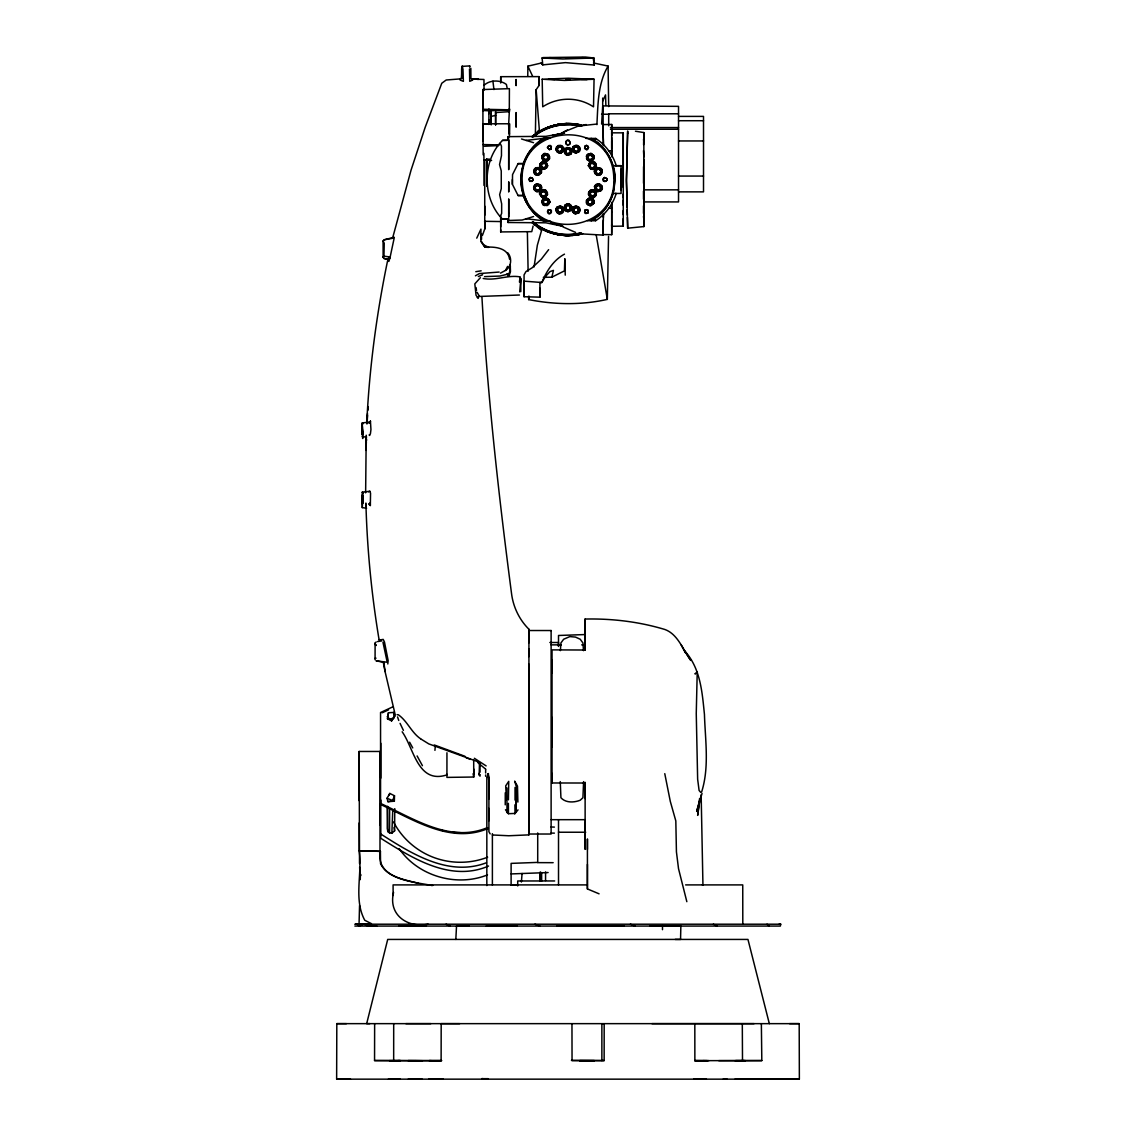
<?xml version="1.0" encoding="UTF-8"?>
<svg xmlns="http://www.w3.org/2000/svg" width="1136" height="1136" viewBox="0 0 1136 1136"><rect width="100%" height="100%" fill="white"/><g stroke="black" fill="none" stroke-linecap="round" stroke-linejoin="round"><path stroke-width="1.5" d="M379.992 776.91L379.992 751.464L359.175 751.464L359.516 863.559M379.992 825.162L379.992 804.402M379.992 751.464L379.992 851.361L359.203 850.75L359.175 822.933M387.277 807.81L387.262 828.442L387.859 831.609L389.549 832.929L391.863 833.157L394.604 830.856L394.76 808.647M459.668 1023.664L441.18 1023.65L441.123 1060.612L409.088 1060.655L393.667 1060.598L393.695 1023.65M446.945 752.77L446.931 777.393L473.755 777.024L473.684 759.956M479.193 774.496L479.491 762.654L479.96 765.692M482.899 109.255L509.496 109.809L488.949 110.803L483.07 110.504L482.899 109.255L482.899 89.545L509.411 88.651L509.297 111.669L495.466 112.563L495.608 111.64L495.623 124.974M486.833 159.068L486.833 186.304L486.804 159.182M488.92 808.378L488.906 831.68L490.156 833.881M488.949 110.803L488.906 111.626L491.221 111.811L491.206 124.903M495.623 113.288L495.608 124.747M500.706 82.999L500.706 76.68L539.046 76.623L539.046 85.484L536.164 89.659L535.411 132.827M533.111 225.979L531.762 231.645L500.706 231.929L500.706 221.279M500.692 217.672L500.692 221.563L484.547 221.307M508.715 138.762L508.701 169.662L508.715 140.253L502.581 140.339C481.82 160.758 482.133 198.729 502.581 219.234L508.715 219.163L508.715 220.483L522.191 220.029L533.579 216.522M509.368 111.612L508.729 109.553L509.468 108.957L508.616 125.13L509.397 134.346L509.482 123.767L482.885 123.81L483.169 154.837M520.813 278.32L520.813 291.64M543.335 277.354L551.84 277.184L553.459 270.354L549.994 271.603L545.209 276.772L541.858 282.523L539.927 282.466L539.927 297.163L524.079 296.723L524.065 274.869L526.011 271.518L532.031 267.869L541.318 259.164L548.631 249.664M528.922 664.162L528.907 834.875L508.8 835.755L492.385 834.974M528.922 656.608L528.922 648.713M528.922 642.834L528.922 629.23C519.436 619.844 513.33 607.22 511.598 594.014C498.704 495.495 487.656 396.663 481.948 297.433M539.046 85.484L539.046 76.623M540.253 881.039L540.253 872.278M585.111 798.594L585.111 783.016L552.039 782.974L552.039 773.403M552.039 746.835L552.039 717.412M552.039 672.995L552.039 660.087M585.111 821.939L585.154 849.373L585.111 782.321M585.111 646.455L585.111 619.049C611.977 618.453 639.071 621.704 664.83 629.472C678.036 634.2 682.977 650.005 690.802 660.414L684.809 651.042C700.614 668.55 702.162 692.293 704.448 714.473C705.215 740.019 709.475 767.041 701.693 791.778L700.742 792.403L699.094 790.443L697.646 779.253L696.254 713.507L697.206 672.881L694.92 673.889L697.405 672.157M599.07 893.819L587.411 888.934L587.426 864.382M587.426 849.472L587.426 838.95L587.411 888.934M571.962 1023.65L572.047 1060.626L604.139 1060.584L604.182 1023.65M611.722 203.174L611.708 226.305L623.266 226.107M611.722 156.157L611.708 137.484M611.708 156.782L611.708 124.477L602.918 124.577L603.457 145.053M611.708 135.809L611.708 124.477M623.266 194.015L623.266 226.291L623.266 225.141M611.722 133.736L611.708 132.841L623.266 132.841L623.266 198.047M623.266 218.552L623.266 225.539M623.266 214.747L623.266 210.487M623.266 205.304L623.266 199.922M350.47 1079.157L336.639 1079.157L336.81 1023.65L346.423 1023.65M441.435 1060.641L374.553 1060.555L374.639 1023.65M484.731 215.272L484.745 161.44M488.906 110.547L488.906 122.645L491.206 121.708L491.221 113.117M500.706 81.465L500.706 76.68M500.706 226.802L500.706 216.025M603.117 226.746L603.301 220.057M643.856 159.466L643.856 226.575L627.683 228.18L627.413 217.359M359.175 800.042L359.175 799.29M389.549 832.929L389.648 808.676M488.92 113.699L488.934 108.971M509.439 136.888L509.482 123.767M481.522 239.483L481.55 233.831M487.585 777.052L487.6 773.673M542.184 79.208L542.724 106.798C558.131 96.745 578.21 96.659 593.517 106.855L594.057 79.25L568.27 78.228L542.184 79.208L564.407 80.429L594.057 79.25M549.781 202.251L549.171 199.723L545.876 197.834L543.533 198.502L541.773 202.137L542.767 204.508L544.527 205.559L548.603 204.608L549.781 202.251L549.142 199.751L546.288 197.877L542.866 199.041L541.986 200.717L543.008 204.665L547.083 205.602L549.781 201.867M627.683 228.18L627.2 209.762M479.193 775.391L479.207 773.304M483.993 185.438L483.908 153.317M485.626 776.286L485.626 775.022M359.175 781.98L359.175 790.94M611.708 226.021L611.708 224.502M643.856 226.575L643.856 132.557L635.45 131.236M527.757 76.211L527.885 66.172L541.105 63.076L542.795 64.866L565.444 62.622L594.327 65.05L593.901 57.993L585.395 57.041L542.98 57.581L542.085 57.993L542.795 64.866L541.105 63.076M528.907 834.875L528.907 833.838M583.606 781.625L582.924 797.742L580.198 800.227C574.063 802.669 565.685 803.053 560.928 797.742L560.261 781.611M518.087 195.534L524.236 195.548L518.087 195.534L512.393 184.288L512.549 174.589L518.087 163.612L524.236 163.612L518.087 163.612M505.236 804.842L505.264 792.8M585.111 619.049L585.139 650.019L552.039 649.877L552.039 782.974M362.256 500.436L362.966 492.456L362.242 492.229L362.256 503.702L363.094 502.453L362.37 494.685M485.626 772.934L485.697 769.427M560.375 650.644L560.928 642.933L563.655 639.241L569.803 636.6L575.498 637.083L580.212 639.241L582.924 642.933L583.492 650.644M608.541 236.387L607.334 299.379C581.518 305.229 554.581 304.732 528.68 299.592L528.609 296.255M643.856 132.557L643.601 144.826M383.954 256.211L384.238 243.26L383.088 240.917L383.13 257.29L384.266 258.625L387.958 259.533L388.924 256.807L383.954 256.211L383.13 257.29M461.614 77.078L461.585 78.526L460.407 78.881L446.192 80.003L441.762 83.269L425.162 127.36L411.047 170.159L392.729 237.623L394.32 237.396L389.932 258.071L388.853 261.394L387.859 261.209M563.683 147.992L563.626 150.563L560.999 153.019L557.023 151.997L555.845 149.256L557.932 145.749L562.178 145.933L563.783 148.234L563.584 150.534L561.085 152.948L558.543 152.977L555.845 149.256M627.626 133.409L627.668 130.981L626.433 179.573L627.143 207.377M507.977 140.083L508.076 136.647L545.933 136.334L564.62 133.097L552.877 135.34M581.944 233.902L602.904 235.095L603.457 214.093M602.932 233.831L602.918 234.57L611.708 234.669L611.708 233.718M621.151 190.024L621.151 169.122M359.09 922.631L359.558 905.449M360.254 879.662L360.382 874.507M508.076 136.647L508.19 140.395M603.046 229.799L603.117 226.817M366.388 436.238L365.977 450.41L366.36 441.648M462.963 68.728L463.389 81.338L460.179 80.102L460.407 78.881M558.912 146.8L557.52 147.992L557.407 150.108L558.898 151.656L560.943 151.557L562.306 148.39L560.318 146.658L557.378 148.248L557.535 150.406L559.239 151.77L562.377 149.98L561.383 147.126L558.784 146.842M603.358 217.7L603.472 213.568M603.031 230.253L602.904 235.095M366.218 435.202L365.636 492.839M643.516 183.279L643.572 166.637M391.863 833.157L392.772 809.684M519.706 281.345L519.819 276.843C507.366 274.727 495.793 281.004 483.198 278.476M596.897 124.648C598.019 104.91 597.706 83.624 608.101 66.073L593.432 62.949M484.064 90.255L483.95 79.477L472.15 79.094L472.462 80.187L469.722 81.309L469.495 68.941M367.198 422.365L367.51 415.35M540.083 186.773L537.072 185.154L535.539 186.176L534.985 188.051L536.135 189.882L538.308 190.294L539.983 188.846L540.083 186.773L538.265 185.211L535.425 186.332L535.056 188.335L536.377 190.01L538.578 190.181L540.069 188.604L539.969 186.474M484.39 146.26L498.732 145.564M575.072 151.557L573.694 150.137L573.936 147.794L576.477 146.658L578.508 148.191L578.082 150.875L576.605 151.784L574.546 151.273L573.936 147.794M516.17 812.268L516.497 787.205L514.651 781.128L517.491 786.126L517.888 802.059M455.82 939.429L456.53 926.067L469.324 926.067M543.306 158.216L543.42 156.101L545.124 154.837L547.95 155.959L547.765 159.026L545.919 159.977L543.306 158.216L546.189 159.92L548.333 157.194L546.302 154.78L543.306 156.385L543.391 158.472M599.197 185.267L596.329 186.034L595.818 187.653L597.664 190.152L600.007 189.698L601.001 187.98L599.197 185.267L596.372 186.091L596.386 189.428M366.729 423.401C369.314 368.873 376.442 314.601 387.504 261.152L387.745 261.181M366.956 423.984L367.51 413.547M508.388 803.379L508.445 813.703L515.02 813.419L514.906 804.813M362.356 431.865L363.08 434.137L362.199 434.335L362.27 422.933L369.512 422.052L370.024 422.961L370.435 421.115L370.947 429.593L370.435 433.625L369.669 435.457L369.072 434.989M509.297 111.669L509.468 108.957M480.216 774.638L479.974 776.243M643.53 199.226L643.487 191.118M434.946 750.356L435.244 746.054M519.706 291.881L520.828 279.342L519.819 276.843M586.787 149.611L588.221 148.702L587.994 146.047L586.389 145.422L584.77 146.331L585.409 149.285L586.985 149.597L588.562 147.41M479.832 763.293L480.059 772.182M521.381 882.033L522.077 873.485M611.708 147.992L611.708 141.262M627.626 132.94L626.447 181.064L627.342 215.116M529.972 181.405L529.177 178.565L530.441 177.557L531.932 177.756L533.054 179.985L532.074 181.334L529.745 181.277L528.907 179.602L530.611 177.528M519.464 282.126L519.706 279.896M387.788 663.992L388.143 660.57L384.465 641.968L383.187 639.398L379.14 640.093C371.586 594.781 367.113 548.972 365.906 503.049M547.566 165.899L545.294 161.823L542.497 161.624L539.728 164.408L539.785 166.793L542.738 169.42L546.757 167.787L547.566 165.899L546.984 163.371L544.996 161.71M565.401 207.831L566.864 205.46L568.44 205.261L570.002 206.028L570.144 209.209L567.631 210.345L566.055 209.521L565.401 207.831L566.963 205.403M643.501 213.412L643.516 205.772M699.62 798.409L697.66 815.392L699.932 799.858M534.048 266.96L537.356 245.191L541.545 230.551L536.519 226.263M362.27 507.593L362.654 495.452L362.27 507.593L366.573 508.261M547.14 204.026L543.86 203.614L543.122 201.555L545.692 199.183L547.396 199.837L548.077 202.875L545.152 204.31L543.661 203.372L543.178 201.214L544.243 199.751L547.524 199.936L548.376 201.541L546.856 204.182M428.173 924.207C407.668 928.311 387.987 915.005 393.567 892.442M463.076 66.683L462.082 66.385L461.642 68.842L461.571 78.427L462.082 66.385L469.679 65.902L469.722 66.91M362.427 426.667L362.682 438.51L362.27 422.933L362.995 423.217L362.285 424.864M600.518 172.999L600.916 170.854L598.715 168.866L596.187 170.059L596.187 172.786C597.28 175.867 603.315 171.479 598.303 174.064M603.443 181.022L603.415 178.267L604.608 177.528L606.823 178.593L607.007 180.198L604.849 181.646L602.96 179.36M528.68 299.592L529.291 296.354M545.72 167.006L546.118 164.89L544.882 163.186L541.531 163.797L541.574 167.148L544.03 168L545.72 167.006L542.625 167.83L541.006 165.231L541.73 163.598L545.11 163.314L546.175 165.203L545.507 167.276M594.582 195.207L594.98 193.106L593.745 191.402L590.408 192.012L590.436 195.364L592.893 196.216L594.582 195.207L591.487 196.045L589.882 193.432L590.606 191.814L593.986 191.53L595.051 193.404L594.369 195.491M592.353 158.926L592.793 156.768L591.87 155.348L588.562 155.391L587.781 158.06L588.831 159.551L592.353 158.926L590.365 159.92L588.562 159.367L587.852 156.356L590.436 154.723L592.878 157.166L592.055 159.239M358.38 924.207L780.73 924.207L780.347 926.067L354.872 926.067M387.504 718.847L388.455 712.741L393.61 712.457L394.859 715.921L391.622 720.849L387.504 718.847L388.455 712.741M540.949 193.404L542.014 191.53L545.394 191.814L545.763 195.108L543.377 196.244L541.631 195.491L540.949 193.404L542.255 191.402L545.592 192.012L546.132 193.702L545.564 195.364L543.107 196.216L541.418 195.222L541.02 193.106M548.503 138.407L544.953 138.407C513.33 154.34 513.287 204.821 544.953 220.739L549.767 220.739L543.221 220.725L543.477 219.518M589.825 165.203L590.89 163.314L594.27 163.598L594.625 166.893L592.239 168.043L590.493 167.276L589.825 165.203L591.118 163.186L594.469 163.797L595.008 165.487L594.426 167.148L591.97 168L590.28 167.006L589.882 164.89M375.079 659.76L375.107 643.033M573.51 209.777L575.952 207.348L577.656 207.888L578.664 210.416L577.812 211.978L574.319 211.85L573.51 209.777L574.504 207.973L576.222 207.32L578.622 209.223L577.557 212.176L575.739 212.517L574.021 211.537L573.595 209.379M592.467 200.447L592.268 203.472L590.308 204.48L588.292 203.571L587.653 201.313L589.783 199.269L592.467 200.447L592.069 203.671L590.024 204.452L588.136 203.358L587.653 201.313M561.184 212.233L562.348 210.671L562.064 208.541L559.523 207.419L557.492 208.953L557.932 211.637L559.395 212.531L561.482 212.049L562.419 210.33M595.477 139.515L595.704 138.436L585.963 138.407M570.329 142.909L569.562 144.371L567.531 144.939L565.927 143.704L565.742 141.645L567.404 140.239L569.108 140.509L570.329 142.909L569.434 144.513L567.304 144.911L565.884 143.633L565.742 141.645M539.572 194.1L540.154 191.586L543.462 189.712L545.919 190.365L547.41 192.609L547.353 195.009L544.4 197.621L541.829 197.295L539.529 193.802L541.389 190.379L543.519 189.641L545.876 190.436L547.509 194.441L544.669 197.479L542.341 197.494L539.529 193.802M588.434 165.899L589.016 163.371L592.325 161.497L594.753 162.207L596.258 164.251L596.215 166.793L593.262 169.42L590.692 169.079L588.405 165.586L590.72 161.809L595.165 162.604L596.372 166.225L593.532 169.278L591.203 169.278L588.405 165.586M509.695 269.317L510.362 266.506M555.845 149.64L556.441 147.098L558.145 145.536L560.872 145.323L563.783 148.234M547.751 210.543L547.424 211.864L549.015 213.625L551.358 212.446L551.102 210.274L547.836 210.345L550.477 209.805L551.5 211.069L550.42 213.525L548.915 213.582M565.416 151.386L566.694 149.128L568.767 148.802L570.599 151.315L569.889 153.19L566.978 153.743L565.43 151.486L566.878 153.701L570.016 153.048M702.048 793.382L696.68 811.416L699.748 799.787M447.002 774.312L446.846 774.922C417.75 784.252 414.143 748.695 402.158 731.769M565.43 151.486L565.884 149.81L568.824 148.915L570.584 151.429L569.889 153.19M535.056 171.564L536.902 168.994L539.316 169.477L540.069 172.161L537.626 174.106L535.695 173.169L535.596 169.832L538.123 168.909L540.182 170.954L539.245 173.41L537.626 174.106M570.584 207.718L569.122 210.132L567.233 210.259L565.416 207.718M600.362 173.226L600.916 170.854M509.368 275.068L510.447 271.717L510.249 264.887M547.836 210.345L547.793 212.844L549.015 213.625M482.459 235.308L484.745 229.018L484.745 206.141M547.595 165.586L544.797 169.278L540.821 168.355L539.628 166.225L539.941 163.84L542.752 161.553L545.294 161.823M509.368 275.622L508.885 273.875L510.376 269.885M602.932 179.445L604.608 177.528M394.49 795.768L392.46 800.951L387.944 801.675L387.021 798.267L389.804 793.439L394.49 795.768L394.348 801.207L387.944 801.675M523.242 163.612C526.848 153.289 533.991 144.3 543.207 138.422L544.939 138.422C526.266 148.546 516.582 172.019 522.56 192.382A46.008 45.994 2.9 0 0 535.652 213.98L544.939 220.739M601.626 124.08L602.691 105.918L678.533 106.344L678.533 201.924L643.615 201.924M602.691 101.189L605.531 94.899L605.886 105.364M476.751 238.148L480.954 229.117L480.84 241.457L484.944 247.194C494.33 246.64 507.835 247.378 509.553 259.136M500.238 216.451L501.658 213.398L501.658 203.869L499.641 194.654L501.26 188.675L501.26 170.897L499.542 164.564L501.473 155.703L501.473 146.175L500.124 143.264M550.988 148.986L551.386 146.672L550.122 145.507L548.56 145.706L547.424 147.723L549.568 149.64L550.917 149.043L549.313 149.654L547.467 147.14L550.349 145.621M585.012 210.174L584.685 212.602L585.892 213.611L588.15 212.815L587.937 210.146L585.012 210.174L586.886 209.578L588.207 210.444L587.781 213.241L584.628 212.531L585.253 209.933M388.81 795.498L389.804 793.439M368.944 423.217L369.512 422.052M500.465 273.109L505.52 270.411L507.593 266.378M550.917 149.043L551.343 146.601L550.122 145.507M601.001 187.98L598.871 190.237L596.272 189.243M369.498 422.848L370.435 421.115M587.61 201.569L589.896 199.24L592.609 200.674M394.859 715.921L391.622 720.849L387.191 716.631M533.054 179.985L532.173 181.263L529.745 181.277M606.056 181.334L607.064 180.028M362.256 503.702L363.279 502.325M514.665 813.944L518.016 809.883M376.115 641.996L374.852 643.459L376.186 645.475M382.846 241.286L384.195 239.781L393.794 237.381M565.7 141.844L567.219 140.324L569.108 140.509M537.158 131.904L539.33 129.788L536.164 89.659M541.801 155.746L544.4 153.36M483.297 108.019L482.899 89.545M532.131 136.689C545.166 125.372 563.598 121.211 580.411 124.818M519.436 295.019L479.491 296.453L477.12 292.364M573.794 148.035L575.427 146.643L577.656 147.055L578.749 148.93L578.082 150.96L574.546 151.273M505.52 270.411C511.512 266.875 512.208 257.915 507.806 252.859M532.372 136.576L543.959 129.05L557.705 124.52L543.959 129.05L532.585 136.448M532.301 136.718C545.01 125.556 563.172 121.382 579.63 124.832M480.414 277.653L474.82 283.872L476.041 295.246L478.256 298.385M484.106 85.2C489.999 79.804 500.067 79.705 506.4 84.433L507.082 87.728M531.989 136.647C545.734 125.031 565.132 120.757 582.498 125.457M384.252 258.639L383.13 257.233M532.869 136.76L538.421 132.898M541.19 130.981L550.179 126.479L557.705 124.52M587.497 220.739L595.591 220.725C605.417 214.463 612.872 204.622 616.209 193.447L614.675 193.461L621.065 193.447L621.065 165.7L614.675 165.686L621.065 165.7M533.679 136.661C546.728 126.039 564.791 122.077 581.107 126.153L572.033 124.591L562.05 124.861A53.264 53.264 0 0 0 533.622 136.419M368.589 491.817L369.839 491.263L370.549 493.138L370.336 505.492L368.845 504.242L370.194 502.85L370.336 505.492L369.228 503.589M395.143 714.516L385.061 671.546L383.883 662.416M564.478 254.137C553.473 260.073 546.444 271.22 541.858 282.523L524.065 281.146M477.305 297.589L479.562 296.269M475.416 275.821L479.364 273.563L499.158 272.058M551.84 277.184L564.436 270.879L564.833 258.71L565.245 275.153M563.57 132.046L578.309 126.039L596.684 124.08M558.912 134.545L567.432 129.973M393.326 706.62L380.56 712.513L380.56 804.458C413.618 819.766 450.779 844.46 488.366 828.357M382.165 712.797L388.54 709.844M487.358 827.633C450.069 843.31 413.319 818.374 380.56 803.436M508.715 218.765L502.524 219.177M588.547 147.495L586.559 145.408L585.083 146.033L584.586 148.276L586.985 149.597M478.341 276.517L482.644 274.784M508.885 273.875L499.996 276.048L484.561 276.616M362.199 434.335L363.066 433.995L362.313 428.769M488.565 866.03C450.396 882.502 412.141 858.049 380.801 838.311L380.801 800.014M390.188 719.216L394.22 717.696L393.61 712.457M487.514 874.876C456.601 887.315 418.105 876.197 399.148 848.635M606.141 181.291L603.33 180.851M580.482 233.05C564.393 237.112 546.132 232.994 533.494 222.187M552.025 135.681L563.243 133.267M581.32 232.752C564.777 237.325 545.692 233.036 532.827 221.648M486.435 862.749C448.578 877.191 411.502 853.605 380.801 834.051M374.823 658.468L376.016 658.156M580.51 233.349C569.136 237.325 556.626 235.365 545.678 230.949L557.861 234.641L565.714 235.55L580.823 234.13L572.09 235.393M561.482 212.049L558.174 211.892L557.407 209.223L558.33 207.817L560.588 207.405L562.235 208.825L562.348 210.671M491.221 116.397L495.651 115.375M582.498 233.689L568 235.606L553.502 233.689M583.194 125.116L586.219 124.548M472.462 79.037L478.441 79.35L472.462 79.037L472.519 80.102M582.839 233.604C565.401 238.219 545.763 234.428 532.088 222.429M384.195 239.781L393.07 238.205M381.71 640.931L377.507 641.584M581.575 234.002C564.606 238.12 546.118 233.831 532.514 222.94M475.799 271.689L481.167 270.822M593.901 57.993L562.902 58.987L542.085 57.993M566.864 205.46L569.931 206.07L570.599 207.817M557.336 134.573L560.63 134.062M580.879 234.144L572.331 235.351L557.861 234.641M369.839 491.263L362.242 492.229L363.321 493.379M526.053 140.395L550.832 137.555M489.346 159.04L484.064 159.92L491.576 160.488M379.14 639.682L379.893 639.639M511.115 873.925L548.106 872.547M558.514 646.1L558.514 635.478L585.111 634.555M537.711 862.394L511.115 863.388L511.115 885.327M418.332 883.339C405.069 879.69 387.39 877.432 380.546 863.701L380.404 851.361L359.203 850.75C362.512 873.655 353.353 899.172 364.77 920.274L371.415 923.653L354.886 924.278L358.493 924.207M399.815 1079.157L388.398 1079.172L399.929 1079.157M601.569 114.253L608.697 114.225M336.639 1079.157L799.361 1079.157L799.19 1023.65L789.577 1023.65M397.827 1060.641L400.412 1060.612L389.421 1060.655M604.139 1060.584L571.422 1060.371M735.006 1060.655L745.344 1060.655L736.043 1060.655M746.38 1079.143L747.545 1079.143L743.895 1079.143M694.721 1060.655L707.416 1060.697L702.928 1060.655M367.354 926.067L376.754 926.025M508.076 222.5L508.019 219.078L508.076 222.5L545.919 222.812L561.085 225.908M702.943 884.901L701.153 794.746M624.232 926.067L556.981 926.067M718.761 1060.655L761.816 1060.584L761.361 1023.65M443.111 1079.157L429.223 1079.157M649.962 926.081L680.862 926.067L680.549 939.429L675.21 939.415M761.816 1060.584L694.806 1060.655M723.163 1079.157L727.111 1079.143M678.533 113.785L608.697 113.785L608.697 125.84M678.533 116.397L703.511 116.397L703.511 191.87L678.533 191.87M678.533 120.714L703.511 120.714M610.444 127.559L678.533 127.559M610.444 129.248L678.533 129.248M502.524 140.395L506.77 140.395M678.533 140.949L703.511 140.949M678.533 176.066L703.511 176.066M643.615 189.84L678.533 189.84M551.116 644.865L561.312 644.865M581.717 644.865L585.111 644.865L585.111 650.289M551.116 819.681L585.111 819.681M558.514 832.234L585.722 832.234M587.426 884.901L393.084 884.901L393.127 895.466M685.633 884.901L742.745 884.901L742.802 924.207M702.332 884.901L703.269 884.901M779.069 924.207L780.73 924.207M336.81 1023.65L799.19 1023.65M369.768 1023.65L366.672 1023.65L387.703 939.429L747.957 939.429L769.328 1023.65M405.879 1023.65L430.828 1023.65M754.063 1023.65L651.95 1023.65M441.691 1060.641L429.223 1060.655L431.311 1060.655M482.331 1078.675L488.111 1078.675M608.612 208.3L611.708 208.3L611.708 212.12M549.852 642.493L558.514 642.507L558.514 646.427M554.666 880.954L517.704 880.982L517.704 885.924M511.2 884.916L517.945 884.93M398.722 926.039L425.957 926.067M486.293 926.053L517.292 926.11M696.212 1079.157L706.393 1079.172M737.889 1079.157L799.361 1079.157M422.138 1079.157L408.307 1079.115L413.021 1079.157M434.946 1079.157L429.053 1079.143L442.713 1079.157M374.553 1060.555L393.667 1060.598M693.67 1079.157L701.523 1079.172M708.907 1060.655L694.863 1060.555L694.82 1023.65M551.059 833.1L554.396 833.128M482.899 144.57L498.803 144.883M366.133 438.723L366.729 440.143M565.785 123.597L581.547 125.358L573.353 123.852L565.785 123.597L582.044 125.741M551.059 826.994L554.396 827.093M608.527 150.733L611.708 150.847M553.161 862.678L537.711 862.636L537.711 832.944M488.906 124.335L482.885 123.81L482.914 134.73M604.437 177.557L606.794 178.522L607.007 180.198M397.103 714.658L398.367 714.785C407.455 721.175 411.417 732.592 420.632 738.812M530.441 177.557L532.798 178.522L533.025 180.17M526.011 218.751L551.287 221.676M427.761 884.901L432.859 885.484M481.863 1078.561L486.918 1079.157M394.348 801.207L387.021 798.267M562.377 225.808L551.074 223.068M431.879 885.455C413.177 881.763 375.15 879.378 380.404 851.361M374.355 926.067L363.364 924.25L359.118 926.067L356.846 924.221M382.363 662.004L376.03 660.84L387.22 662.245L382.974 642.28M562.845 226.064L551.343 223.153M556.299 224.346L559.579 224.971M386.112 259.136L387.958 259.533M362.27 436.38L366.445 437.346M598.587 174.035L596.088 172.629L596.301 169.903L598.842 168.895L600.987 171.096M521.509 138.99L533.537 142.682M552.011 233.207L537.924 226.902L531.989 222.5M477.688 761.631L428.812 743.91L420.973 739.053M464.965 756.292L434.264 744.96M537.711 174.021L535.681 173.283L535.042 171.465M462.082 66.385L462.977 66.712M534.9 924.207L539.827 926.067M575.64 232.426L562.874 226.859M630.395 924.207L635.18 926.067M465.902 757.556L470.276 759.402M446.05 924.207L450.154 926.067M713.337 924.207L717.015 926.067M474.351 758.266L486.137 765.905M374.823 644.311L376.044 645.134M543.221 220.725C533.977 214.86 526.877 205.857 523.256 195.534M483.439 244.751L488.821 247.392L484.944 247.194L481.536 241.556M477.574 762.341L485.612 769.143M595.704 138.436C605.445 144.783 612.9 154.524 616.209 165.7M599.212 185.196L600.944 188.249M534.857 212.673L537.143 214.69M569.008 140.466L570.3 143.008M767.056 924.207L768.887 926.067M388.924 256.807L389.932 258.071M505.463 809.741L508.445 813.703M393.539 821.91C402.698 839.788 419.383 853.406 438.61 859.1A74.905 73.627 0 0 0 487.642 857.211M527.885 66.172L532.514 76.013M409.613 742.22L412.737 747.914M417.097 755.937L422.422 765.678M681.217 644.936L685.335 652.746M506.997 273.804L508.275 276.346M400.057 723.362L403.408 730.405M360.822 875.047L359.7 872.618L360.538 875.728M524.889 196.997L526.834 201.37M397.557 716.944L398.75 720.465M596.201 234.896L607.334 299.379M473.755 777.024L473.101 773.744M686.84 901.686L678.519 868.671L676.431 851.886L675.821 820.93L670.297 801.391L664.773 773.659M595.335 219.773L595.591 220.725M383.372 662.771L385.061 671.546M543.207 138.422L543.42 139.643M593.091 57.581L594.327 65.05M476.069 287.55L476.524 290.461M394.078 827.519L394.604 830.856M492.925 81.125L493.933 89.559M643.501 216.394L643.856 219.376M643.558 139.373L643.856 142.142M506.5 799.758L505.705 785.871L508.729 781.369L508.417 799.829M643.501 150.648L643.856 156.938M488.409 773.559L488.594 779.594M366.048 504.242L366.246 508.033M488.679 775.959L489.233 787.56M603.102 131.407L602.918 124.42M359.643 867.038L359.885 873.996M602.918 124.577L602.946 125.429M603.472 145.593L603.117 132.344M470.929 78.682L470.844 68.316M483.07 110.504L482.914 103.149L482.928 141.475L482.914 139.359M527.374 231.829L528.112 271.206M506.94 811.104L506.968 812.652L506.94 787.944M608.101 66.073L608.683 106.599M623.266 133.949L623.266 132.756L623.266 187.497M387.603 806.347L387.859 831.609M512.35 179.573L512.393 184.288M742.305 1023.65L742.504 1060.584M623.266 132.841L623.266 133.608M488.892 119.663L488.906 124.406M611.708 234.669L611.708 224.814M611.708 202.364L611.708 208.3M611.708 212.318L611.708 232.639M539.927 288.189L539.927 297.163M528.922 629.23L528.922 630.026M524.051 282.978L524.079 296.723M516.198 809.329L516.184 788.782M515.034 787.447L515.048 800.113M488.906 778.018L488.92 798.949M484.745 221.477L484.745 229.018M473.755 769.029L473.755 774.851M469.679 65.902L469.679 66.783M662.487 925.315L662.487 929.688M603.145 105.918L603.145 125.713M602.691 98.051L602.691 105.392M601.867 1023.65L601.867 1060.57M558.514 820.093L558.514 884.901M545.564 871.951L545.564 880.528M541.631 872.491L541.631 881.167M540.253 872.093L540.253 880.84M500.706 229.813L500.706 231.929M492.385 833.668L492.385 885.072M488.906 780.787L488.92 820.803M486.833 777.067L486.833 885.583M380.801 743.242L380.801 778.146M359.175 751.464L359.175 785.26M460.35 832.617A74.905 73.627 0 0 1 453.008 832.262M445.738 831.211A74.905 73.627 0 0 1 440.015 829.848M359.175 783.968L359.189 800.724L359.175 781.298L359.175 783.968M508.715 213.398L508.715 217.09L508.715 199.169L508.715 213.298M508.729 182.072L508.715 191.728L508.729 182.072M516.127 79.563L516.113 85.498L516.127 79.563M516.156 119.564L516.113 127.175L516.085 112.563L516.156 119.564M541.446 186.687L541.432 188.988L538.478 191.586L536.263 191.487L533.707 188.462L534.687 185.04L536.561 183.847L540.296 184.728L541.446 186.687M596.286 192.651L596.272 194.625L594.171 197.295L591.6 197.621L588.647 195.009L588.604 192.467L590.109 190.422L592.538 189.712L594.852 190.465L596.286 192.651M602.208 170.414L602.194 172.715L599.467 175.214L597.451 175.342L595.179 173.893L594.412 171.493L594.795 169.747L597.422 167.603L601.058 168.44L602.208 170.414M541.489 170.627L541.46 172.686L538.024 175.356L534.985 174.376L533.863 172.743L534.559 168.838L536.433 167.645L540.665 168.824L541.46 172.388L538.563 175.256L535.368 174.674L533.622 170.911L534.871 168.526L538.052 167.489L540.253 168.412L541.503 170.514M571.862 206.979L571.834 209.038L568.412 211.708L565.359 210.728L564.237 209.095L564.947 205.19L566.821 203.997L568.994 203.926L571.862 206.979M594.54 186.474L595.335 190.323L597.394 191.586L601.441 190.308L602.279 188.406L602.137 186.403L599.567 183.933L596.102 184.43L594.54 186.474M613.781 177.727C617.359 236.544 524.818 241.499 522.29 182.498C517.32 122.29 612.418 117.363 613.781 177.727M564.152 150.406L565.373 154.382L567.574 155.305L570.755 154.283L571.848 152.309L571.039 148.745L566.821 147.581L564.947 148.773L564.138 152.167L567.006 155.234L571.053 153.956L571.862 150.548L570.627 148.333L567.063 147.538L564.152 150.406M571.877 206.866L570.741 210.685L567.389 211.694L564.535 209.72L563.996 207.263L565.245 204.878L568.44 203.841L570.627 204.764L571.877 206.866M594.54 186.758L595.747 190.749L597.948 191.657L601.129 190.635L602.378 188.235L601.839 185.779L598.984 183.805L595.633 184.813L594.54 186.758M586.432 156.157L587.227 159.949L590.947 161.284L592.552 160.517L594.199 157.393L593.759 155.433L591.146 153.431L587.312 154.581L586.488 158.571L589.144 161.142L590.947 161.227L593.773 159.296L593.716 155.433L590.834 153.388L587.582 154.411L586.432 156.157M556.058 208.868L555.987 210.941L559.054 213.809L561.113 213.781L563.797 210.302L563.555 208.385L560.247 206.028L556.967 207.192L556.058 208.868M594.071 200.618L593.972 203.358L590.01 205.801L586.659 203.614L586.574 200.305L589.087 198.019L593.162 199.127L593.958 203.159L591.047 205.687L587.951 205.02L586.403 202.961L586.531 200.248L589.669 197.891L592.736 198.743L594.071 200.618M615.187 177.06L613.44 192.382A46.008 45.994 -1.1 0 1 600.348 213.98L591.061 220.739C622.713 204.792 622.67 154.34 591.047 138.407C605.019 146.104 614.221 161.198 615.187 177.06M367.894 406.589L367.737 410.096L367.894 406.589M542.057 155.731L541.915 158.472L543.363 160.503L547.793 160.744L549.469 158.912L549.654 156.626L547.495 153.743L543.505 153.999L541.829 157.492L543.477 160.545L546.572 161.213L549.483 158.685L548.731 154.624L545.28 153.403L542.057 155.731M580.056 209.549L578.778 212.886L575.441 213.895L572.658 211.85L572.189 210.004L572.629 208.044L576.208 205.971L579.474 207.76L580.056 209.549M580.07 148.83L579.09 151.841L575.441 153.09L572.345 150.364L573.069 146.7L575.753 145.266L579.53 147.069L579.701 151.003L575.682 153.19L572.544 150.946L572.189 148.788L572.97 146.729L577.06 145.294L579.232 146.672L580.084 148.745M541.545 187.184L541.347 189.03L538.72 191.487L536.689 191.615L534.417 190.166L533.65 187.767L534.048 186.034L536.661 183.89L540.651 185.083L541.545 187.184M602.307 170.911L601.058 174.39L599.24 175.299L597.025 175.2L594.469 172.175A4.104 4.104 0 0 1 597.323 167.56L601.413 168.81L602.307 170.911M588.789 192.112L588.505 194.441L589.698 196.571L593.659 197.494L595.619 196.074L596.116 192.083L594.611 190.379L591.416 189.811L588.789 192.112M556.129 208.641L556.825 212.574L558.926 213.824L562.831 212.631L563.811 210.43L562.434 206.922L560.73 206.127L557.307 206.866L556.129 208.641M572.814 207.689L572.132 210.188L572.956 212.318L574.901 213.753L578.877 212.844L580.056 210.742L578.551 206.795L574.773 206.227L572.814 207.689M549.426 57.695L554.751 57.822L549.426 57.695M581.802 57.695L587.127 57.822L581.802 57.695M566.41 57.751L569.747 57.78L566.41 57.751M554.808 79.364L549.171 79.208L554.808 79.364M587.184 79.435L581.22 79.293L587.184 79.435M569.974 79.449L565.941 79.279L569.974 79.449M747.715 1079.143L735.035 1079.157L747.545 1079.143M594.327 1060.669L579.786 1060.669L594.327 1060.669M551.116 630.523L528.922 630.523L528.922 834.023L551.116 834.023L551.116 630.523M415.265 1060.655L408.136 1060.655L422.493 1060.74L415.265 1060.655"/></g></svg>
